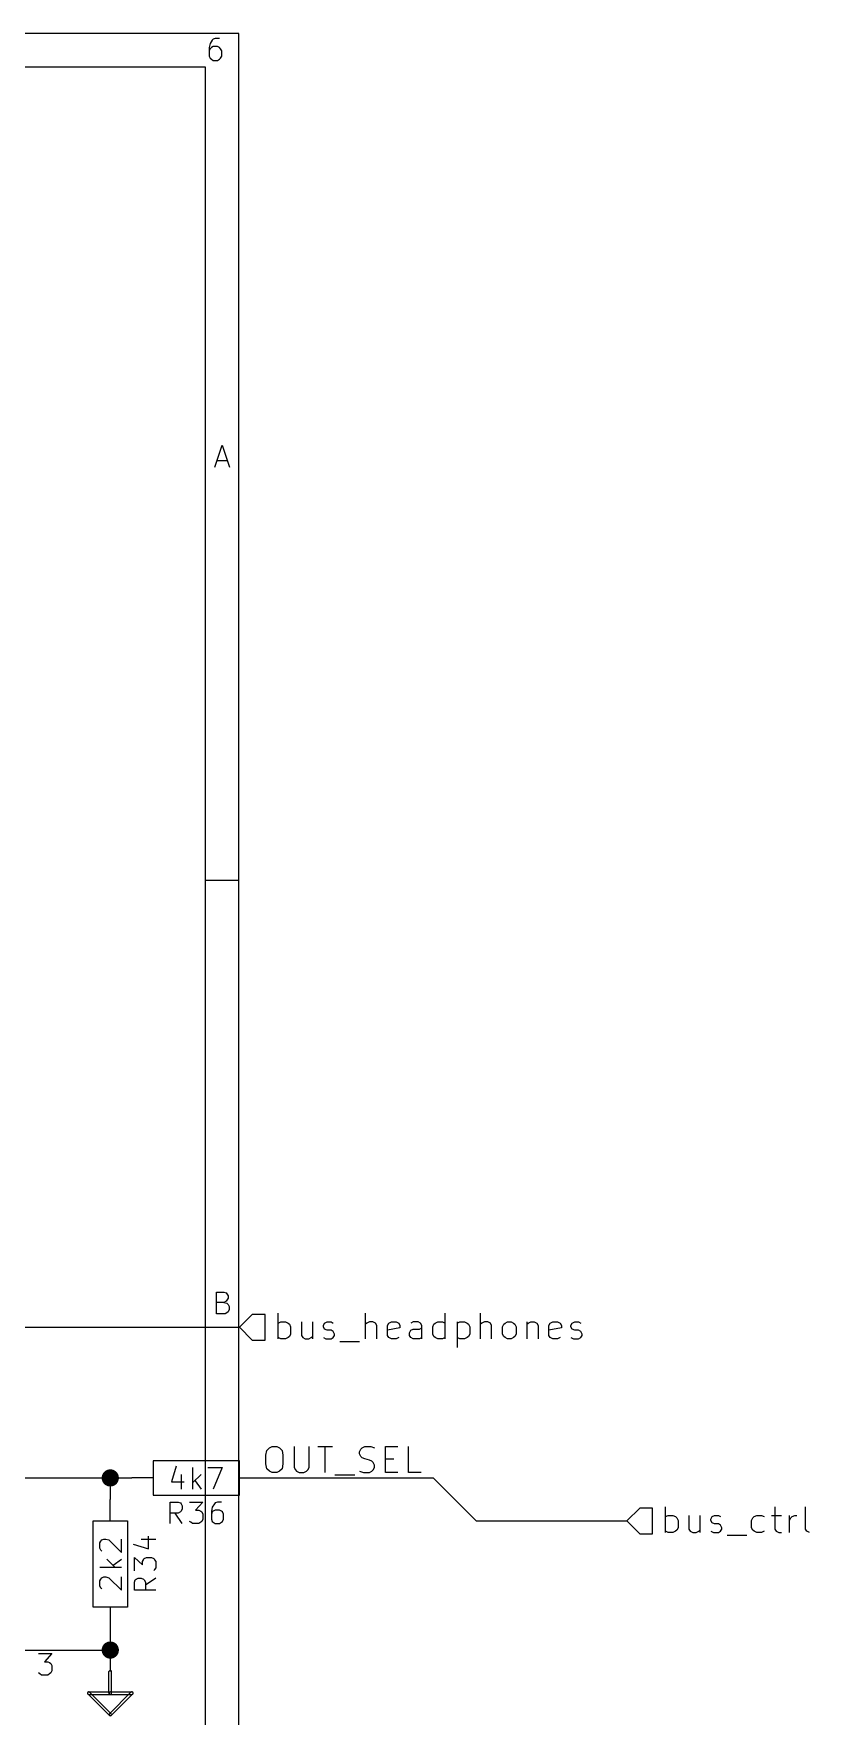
# Model space of a CAD drawing. Extents: x 10 to 329, y -200 to -10.
# Drawn here: x 274.9 to 320.6, y -109.3 to -10 of the extents above; entities that cross this region are included whole.
import ezdxf

# ---------------------------------------------------------------- set-up
doc = ezdxf.new("R2010")
doc.units = 0
doc.header["$MEASUREMENT"] = 0
doc.layers.add('BLACK', color=7, linetype='CONTINUOUS')
doc.layers.add('WHITE', color=7, linetype='CONTINUOUS')

msp = doc.modelspace()

# ---------------------------------------------------------------- linework, layer by layer
at = {"layer": 'Black'}
for p, q in [((286.995, -10.0076), (10.0076, -10.0076)), ((285.293, -10.5918), (285.242, -10.8204)), ((285.242, -10.8204), (285.242, -11.3284)), ((285.293, -10.8966), (285.242, -11.0236)), ((285.42, -10.3886), (285.293, -10.5918)), ((285.369, -10.8204), (285.293, -10.8966)), ((285.471, -10.7696), (285.369, -10.8204)), ((285.471, -10.3378), (285.42, -10.3886)), ((285.598, -10.287), (285.471, -10.3378)), ((285.725, -10.7696), (285.471, -10.7696)), ((285.852, -10.287), (285.598, -10.287)), ((285.852, -10.8204), (285.725, -10.7696)), ((285.902, -10.8966), (285.852, -10.8204)), ((285.979, -11.0236), (285.902, -10.8966)), ((286.995, -200), (286.995, -10.0076)), ((285.242, -11.3284), (285.293, -11.4554)), ((285.293, -11.4554), (285.369, -11.5062)), ((285.369, -11.5062), (285.471, -11.5824)), ((285.471, -11.5824), (285.725, -11.5824)), ((285.725, -11.5824), (285.852, -11.5062)), ((285.852, -11.5062), (285.902, -11.4554)), ((285.902, -11.4554), (285.979, -11.3284)), ((285.979, -11.3284), (285.979, -11.0236)), ((285.013, -11.9888), (11.9888, -11.9888)), ((285.013, -198.018), (285.013, -11.9888)), ((285.572, -35.5854), (286.004, -34.29)), ((286.004, -34.29), (286.436, -35.5854)), ((285.699, -35.2044), (286.309, -35.2044)), ((286.995, -59.9948), (285.013, -59.9948)), ((285.674, -85.5726), (285.674, -84.2772)), ((285.674, -84.2772), (286.106, -84.2772)), ((286.106, -84.2772), (286.233, -84.328)), ((286.233, -84.328), (286.283, -84.3788)), ((286.283, -84.3788), (286.36, -84.5058)), ((286.106, -84.8868), (285.674, -84.8868)), ((286.233, -84.8106), (286.106, -84.8868)), ((286.106, -84.8868), (286.283, -84.9376)), ((286.283, -84.7598), (286.233, -84.8106)), ((286.36, -84.6328), (286.283, -84.7598)), ((286.283, -84.9376), (286.36, -85.0138)), ((286.36, -84.5058), (286.36, -84.6328)), ((286.36, -85.0138), (286.41, -85.1408)), ((286.41, -85.3186), (286.36, -85.4456)), ((286.41, -85.1408), (286.41, -85.3186)), ((274.32, -86.36), (287.02, -86.36)), ((286.182, -85.5726), (285.674, -85.5726)), ((286.283, -85.4964), (286.182, -85.5726)), ((286.36, -85.4456), (286.283, -85.4964)), ((287.782, -85.598), (287.02, -86.36)), ((287.02, -86.36), (287.782, -87.122)), ((288.544, -85.598), (287.782, -85.598)), ((288.544, -87.122), (288.544, -85.598)), ((289.306, -87.0458), (289.306, -85.5218)), ((289.306, -86.106), (289.458, -86.0298)), ((289.458, -86.0298), (289.738, -86.0298)), ((289.738, -86.0298), (289.89, -86.106)), ((289.89, -86.106), (289.966, -86.1822)), ((289.966, -86.1822), (290.043, -86.3346)), ((290.043, -86.3346), (290.043, -86.7664)), ((290.678, -86.0298), (290.678, -86.8426)), ((291.338, -86.0298), (291.338, -87.0458)), ((291.973, -86.2584), (292.049, -86.106)), ((291.973, -86.3346), (291.973, -86.2584)), ((292.049, -86.4616), (291.973, -86.3346)), ((292.049, -86.106), (292.202, -86.0298)), ((292.202, -86.0298), (292.43, -86.0298)), ((292.43, -86.0298), (292.557, -86.106)), ((294.462, -87.0458), (294.462, -85.5218)), ((294.538, -86.106), (294.462, -86.1822)), ((294.691, -86.0298), (294.538, -86.106)), ((294.894, -86.0298), (294.691, -86.0298)), ((295.046, -86.106), (294.894, -86.0298)), ((295.123, -86.2584), (295.046, -86.106)), ((295.123, -87.0458), (295.123, -86.2584)), ((295.758, -86.2584), (295.834, -86.106)), ((295.758, -86.8426), (295.758, -86.2584)), ((296.494, -86.3854), (295.758, -86.5378)), ((295.834, -86.106), (295.986, -86.0298)), ((295.986, -86.0298), (296.266, -86.0298)), ((296.266, -86.0298), (296.418, -86.106)), ((296.418, -86.106), (296.494, -86.2584)), ((296.494, -86.2584), (296.494, -86.3854)), ((297.282, -86.0298), (297.129, -86.106)), ((297.561, -86.0298), (297.282, -86.0298)), ((297.713, -86.106), (297.561, -86.0298)), ((297.637, -86.4616), (297.79, -86.3854)), ((297.79, -86.2584), (297.713, -86.106)), ((297.79, -87.0458), (297.79, -86.2584)), ((298.425, -86.3346), (298.501, -86.1822)), ((298.425, -86.7664), (298.425, -86.3346)), ((298.501, -86.1822), (298.577, -86.106)), ((298.577, -86.106), (298.729, -86.0298)), ((298.729, -86.0298), (299.009, -86.0298)), ((299.009, -86.0298), (299.161, -86.106)), ((299.161, -87.0458), (299.161, -85.5218)), ((299.872, -86.0298), (299.872, -87.5538)), ((299.872, -86.106), (300.025, -86.0298)), ((300.025, -86.0298), (300.304, -86.0298)), ((300.304, -86.0298), (300.457, -86.106)), ((300.457, -86.106), (300.533, -86.1822)), ((300.533, -86.1822), (300.609, -86.3346)), ((300.609, -86.3346), (300.609, -86.7664)), ((301.244, -87.0458), (301.244, -85.5218)), ((301.32, -86.106), (301.244, -86.1822)), ((301.473, -86.0298), (301.32, -86.106)), ((301.676, -86.0298), (301.473, -86.0298)), ((301.828, -86.106), (301.676, -86.0298)), ((301.904, -86.2584), (301.828, -86.106)), ((301.904, -87.0458), (301.904, -86.2584)), ((302.539, -86.3346), (302.616, -86.1822)), ((302.539, -86.7664), (302.539, -86.3346)), ((302.616, -86.1822), (302.692, -86.106)), ((302.692, -86.106), (302.844, -86.0298)), ((302.844, -86.0298), (303.047, -86.0298)), ((303.047, -86.0298), (303.2, -86.106)), ((303.2, -86.106), (303.276, -86.1822)), ((303.276, -86.1822), (303.352, -86.3346)), ((303.352, -86.3346), (303.352, -86.7664)), ((303.987, -86.0298), (303.987, -87.0458)), ((303.987, -86.1822), (304.063, -86.106)), ((304.063, -86.106), (304.216, -86.0298)), ((304.216, -86.0298), (304.419, -86.0298)), ((304.419, -86.0298), (304.571, -86.106)), ((304.571, -86.106), (304.648, -86.2584)), ((304.648, -86.2584), (304.648, -87.0458)), ((305.283, -86.2584), (305.359, -86.106)), ((305.283, -86.8426), (305.283, -86.2584)), ((306.019, -86.3854), (305.283, -86.5378)), ((305.359, -86.106), (305.511, -86.0298)), ((305.511, -86.0298), (305.791, -86.0298)), ((305.791, -86.0298), (305.943, -86.106)), ((305.943, -86.106), (306.019, -86.2584)), ((306.019, -86.2584), (306.019, -86.3854)), ((306.578, -86.2584), (306.654, -86.106)), ((306.578, -86.3346), (306.578, -86.2584)), ((306.654, -86.4616), (306.578, -86.3346)), ((306.654, -86.106), (306.807, -86.0298)), ((306.807, -86.0298), (307.035, -86.0298)), ((307.035, -86.0298), (307.162, -86.106)), ((287.782, -87.122), (288.544, -87.122)), ((289.458, -87.0458), (289.306, -86.9696)), ((289.738, -87.0458), (289.458, -87.0458)), ((289.89, -86.9696), (289.738, -87.0458)), ((289.966, -86.8934), (289.89, -86.9696)), ((290.043, -86.7664), (289.966, -86.8934)), ((290.678, -86.8426), (290.754, -86.9696)), ((290.754, -86.9696), (290.906, -87.0458)), ((290.906, -87.0458), (291.109, -87.0458)), ((291.109, -87.0458), (291.262, -86.9696)), ((291.262, -86.9696), (291.338, -86.8934)), ((291.973, -86.9696), (292.125, -87.0458)), ((292.202, -86.5378), (292.049, -86.4616)), ((292.125, -87.0458), (292.43, -87.0458)), ((292.43, -86.5378), (292.202, -86.5378)), ((292.557, -86.614), (292.43, -86.5378)), ((292.43, -87.0458), (292.557, -86.9696)), ((292.633, -86.7664), (292.557, -86.614)), ((292.557, -86.9696), (292.633, -86.8426)), ((292.633, -86.8426), (292.633, -86.7664)), ((292.938, -87.1982), (294.107, -87.1982)), ((295.834, -86.9696), (295.758, -86.8426)), ((295.986, -87.0458), (295.834, -86.9696)), ((296.266, -87.0458), (295.986, -87.0458)), ((296.418, -86.9696), (296.266, -87.0458)), ((297.053, -86.6902), (297.129, -86.5378)), ((297.053, -86.8426), (297.053, -86.6902)), ((297.129, -86.9696), (297.053, -86.8426)), ((297.129, -86.5378), (297.282, -86.4616)), ((297.282, -87.0458), (297.129, -86.9696)), ((297.282, -86.4616), (297.637, -86.4616)), ((297.637, -87.0458), (297.282, -87.0458)), ((297.79, -86.9696), (297.637, -87.0458)), ((298.501, -86.8934), (298.425, -86.7664)), ((298.577, -86.9696), (298.501, -86.8934)), ((298.729, -87.0458), (298.577, -86.9696)), ((299.009, -87.0458), (298.729, -87.0458)), ((299.161, -86.9696), (299.009, -87.0458)), ((300.025, -87.0458), (299.872, -86.9696)), ((300.304, -87.0458), (300.025, -87.0458)), ((300.457, -86.9696), (300.304, -87.0458)), ((300.533, -86.8934), (300.457, -86.9696)), ((300.609, -86.7664), (300.533, -86.8934)), ((302.616, -86.8934), (302.539, -86.7664)), ((302.692, -86.9696), (302.616, -86.8934)), ((302.844, -87.0458), (302.692, -86.9696)), ((303.047, -87.0458), (302.844, -87.0458)), ((303.2, -86.9696), (303.047, -87.0458)), ((303.276, -86.8934), (303.2, -86.9696)), ((303.352, -86.7664), (303.276, -86.8934)), ((305.359, -86.9696), (305.283, -86.8426)), ((305.511, -87.0458), (305.359, -86.9696)), ((305.791, -87.0458), (305.511, -87.0458)), ((305.943, -86.9696), (305.791, -87.0458)), ((306.578, -86.9696), (306.73, -87.0458)), ((306.807, -86.5378), (306.654, -86.4616)), ((306.73, -87.0458), (307.035, -87.0458)), ((307.035, -86.5378), (306.807, -86.5378)), ((307.162, -86.614), (307.035, -86.5378)), ((307.035, -87.0458), (307.162, -86.9696)), ((307.238, -86.7664), (307.162, -86.614)), ((307.162, -86.9696), (307.238, -86.8426)), ((307.238, -86.8426), (307.238, -86.7664)), ((281.94, -94.234), (281.94, -96.266)), ((287.02, -94.234), (281.94, -94.234)), ((287.02, -96.266), (287.02, -94.234)), ((271.78, -95.25), (280.67, -95.25)), ((279.4, -95.25), (279.4, -96.52)), ((281.94, -95.25), (280.67, -95.25)), ((283.286, -94.5642), (283.007, -95.4786)), ((283.591, -95.0468), (283.591, -95.9104)), ((284.277, -95.9104), (284.277, -94.6404)), ((284.759, -95.0468), (284.277, -95.5294)), ((285.166, -94.6404), (286.004, -94.6404)), ((286.004, -94.6404), (285.471, -95.9104)), ((287.02, -95.25), (288.29, -95.25)), ((288.29, -95.25), (298.45, -95.25)), ((298.45, -95.25), (300.99, -97.79)), ((281.94, -96.266), (287.02, -96.266)), ((283.007, -95.4786), (283.769, -95.4786)), ((284.404, -95.4278), (284.759, -95.9104)), ((279.4, -97.79), (279.4, -96.52)), ((310.642, -97.028), (309.88, -97.79)), ((311.404, -97.028), (310.642, -97.028)), ((311.404, -98.552), (311.404, -97.028)), ((312.166, -98.4758), (312.166, -96.9518)), ((318.618, -96.9518), (318.618, -98.2726)), ((320.421, -98.2726), (320.421, -96.9518)), ((278.384, -102.87), (278.384, -97.79)), ((278.384, -97.79), (280.416, -97.79)), ((280.416, -97.79), (280.416, -102.87)), ((300.99, -97.79), (309.88, -97.79)), ((309.88, -97.79), (310.642, -98.552)), ((312.166, -97.536), (312.318, -97.4598)), ((312.318, -97.4598), (312.598, -97.4598)), ((312.598, -97.4598), (312.75, -97.536)), ((312.75, -97.536), (312.826, -97.6122)), ((312.826, -97.6122), (312.903, -97.7646)), ((312.903, -98.1964), (312.826, -98.3234)), ((312.903, -97.7646), (312.903, -98.1964)), ((313.538, -97.4598), (313.538, -98.2726)), ((313.538, -98.2726), (313.614, -98.3996)), ((314.198, -97.4598), (314.198, -98.4758)), ((314.833, -97.6884), (314.909, -97.536)), ((314.833, -97.7646), (314.833, -97.6884)), ((314.909, -97.8916), (314.833, -97.7646)), ((314.909, -97.536), (315.062, -97.4598)), ((315.062, -97.9678), (314.909, -97.8916)), ((315.062, -97.4598), (315.29, -97.4598)), ((315.29, -97.9678), (315.062, -97.9678)), ((315.29, -97.4598), (315.417, -97.536)), ((315.417, -98.044), (315.29, -97.9678)), ((315.493, -98.1964), (315.417, -98.044)), ((315.417, -98.3996), (315.493, -98.2726)), ((315.493, -98.2726), (315.493, -98.1964)), ((317.246, -97.7646), (317.322, -97.6122)), ((317.246, -98.1964), (317.246, -97.7646)), ((317.322, -98.3234), (317.246, -98.1964)), ((317.322, -97.6122), (317.398, -97.536)), ((317.398, -97.536), (317.551, -97.4598)), ((317.551, -97.4598), (317.83, -97.4598)), ((317.83, -97.4598), (317.983, -97.536)), ((318.414, -97.4598), (318.999, -97.4598)), ((318.618, -98.2726), (318.694, -98.3996)), ((319.481, -98.4758), (319.481, -97.4598)), ((319.481, -97.7646), (319.557, -97.6122)), ((319.557, -97.6122), (319.634, -97.536)), ((319.634, -97.536), (319.786, -97.4598)), ((319.786, -97.4598), (319.913, -97.4598)), ((320.497, -98.3996), (320.421, -98.2726)), ((278.79, -99.0854), (278.841, -98.9838)), ((278.79, -99.3902), (278.79, -99.0854)), ((278.841, -98.9838), (278.892, -98.9076)), ((278.892, -98.9076), (279.019, -98.8568)), ((279.019, -98.8568), (279.146, -98.8568)), ((279.146, -98.8568), (279.324, -98.9076)), ((279.324, -98.9076), (280.06, -99.6442)), ((280.06, -99.6442), (280.06, -98.8568)), ((310.642, -98.552), (311.404, -98.552)), ((312.318, -98.4758), (312.166, -98.3996)), ((312.598, -98.4758), (312.318, -98.4758)), ((312.75, -98.3996), (312.598, -98.4758)), ((312.826, -98.3234), (312.75, -98.3996)), ((313.614, -98.3996), (313.766, -98.4758)), ((313.766, -98.4758), (313.969, -98.4758)), ((313.969, -98.4758), (314.122, -98.3996)), ((314.122, -98.3996), (314.198, -98.3234)), ((314.833, -98.3996), (314.985, -98.4758)), ((314.985, -98.4758), (315.29, -98.4758)), ((315.29, -98.4758), (315.417, -98.3996)), ((315.798, -98.6282), (316.967, -98.6282)), ((317.398, -98.3996), (317.322, -98.3234)), ((317.551, -98.4758), (317.398, -98.3996)), ((317.83, -98.4758), (317.551, -98.4758)), ((317.983, -98.3996), (317.83, -98.4758)), ((318.694, -98.3996), (318.846, -98.4758)), ((318.846, -98.4758), (318.999, -98.4758)), ((320.65, -98.4758), (320.497, -98.3996)), ((278.841, -99.5172), (278.79, -99.3902)), ((278.892, -99.568), (278.841, -99.5172)), ((279.197, -100.051), (279.679, -100.533)), ((279.578, -100.406), (280.06, -100.051)), ((280.06, -100.533), (278.79, -100.533)), ((278.79, -101.321), (278.841, -101.219)), ((278.841, -101.219), (278.892, -101.143)), ((278.892, -101.143), (279.019, -101.092)), ((279.019, -101.092), (279.146, -101.092)), ((279.146, -101.092), (279.324, -101.143)), ((279.324, -101.143), (280.06, -101.879)), ((280.06, -101.879), (280.06, -101.092)), ((278.79, -101.625), (278.79, -101.321)), ((278.841, -101.752), (278.79, -101.625)), ((278.892, -101.803), (278.841, -101.752)), ((280.416, -102.87), (278.384, -102.87)), ((279.4, -102.87), (279.4, -104.14)), ((279.4, -104.14), (279.4, -106.68)), ((274.32, -105.41), (276.86, -105.41)), ((275.158, -105.613), (275.946, -105.613)), ((275.946, -105.613), (275.514, -106.096)), ((275.514, -106.096), (275.717, -106.096)), ((275.717, -106.096), (275.819, -106.147)), ((275.819, -106.147), (275.895, -106.197)), ((275.895, -106.197), (275.946, -106.324)), ((276.86, -105.41), (279.4, -105.41)), ((275.234, -106.807), (275.158, -106.756)), ((275.336, -106.883), (275.234, -106.807)), ((275.717, -106.883), (275.336, -106.883)), ((275.819, -106.807), (275.717, -106.883)), ((275.895, -106.756), (275.819, -106.807)), ((275.946, -106.629), (275.895, -106.756)), ((275.946, -106.324), (275.946, -106.629)), ((279.324, -107.95), (279.324, -106.68)), ((279.476, -107.95), (279.476, -106.68)), ((279.349, -109.271), (278.079, -108.001)), ((278.13, -107.874), (279.4, -107.874)), ((278.13, -108.026), (279.4, -108.026)), ((279.451, -109.169), (278.181, -107.899)), ((280.619, -107.899), (279.349, -109.169)), ((279.4, -107.874), (280.67, -107.874)), ((279.4, -108.026), (280.67, -108.026)), ((280.721, -108.001), (279.451, -109.271))]:
    msp.add_line(p, q, dxfattribs=at)
at = {"layer": 'Black', "const_width": 0.508}
for points in [[(279.146, -95.25, 1), (279.654, -95.25, 1)], [(279.146, -105.41, 1), (279.654, -105.41, 1)]]:
    msp.add_lwpolyline(points, format="xyb", close=True, dxfattribs=at)
at = {"layer": 'Black'}
for centre, start, end in [((279.4, -106.68), 360, 540), ((278.13, -107.95), 405, 585), ((278.13, -107.95), 90, 270), ((279.4, -107.95), 90, 270), ((279.4, -107.95), 180, 360), ((279.4, -107.95), 270, 450), ((280.67, -107.95), 315, 495), ((280.67, -107.95), 270, 450), ((279.4, -109.22), 495, 675), ((279.4, -109.22), 225, 405)]:
    msp.add_arc(centre, 0.0762, start, end, dxfattribs=at)
at = {"layer": 'White'}
for p, q in [((288.569, -93.9038), (288.646, -93.6244)), ((288.569, -94.4118), (288.569, -93.9038)), ((288.646, -93.6244), (288.798, -93.472)), ((288.798, -93.472), (288.95, -93.3958)), ((288.95, -93.3958), (289.23, -93.3958)), ((289.23, -93.3958), (289.382, -93.472)), ((289.382, -93.472), (289.535, -93.6244)), ((289.535, -93.6244), (289.585, -93.9038)), ((289.585, -93.9038), (289.585, -94.4118)), ((290.246, -93.3958), (290.246, -94.6404)), ((291.135, -94.6404), (291.135, -93.3958)), ((291.643, -93.3958), (292.506, -93.3958)), ((292.075, -94.9198), (292.075, -93.3958)), ((294.107, -93.7006), (294.183, -93.5482)), ((294.107, -93.8276), (294.107, -93.7006)), ((294.183, -93.98), (294.107, -93.8276)), ((294.183, -93.5482), (294.259, -93.472)), ((294.259, -94.0562), (294.183, -93.98)), ((294.259, -93.472), (294.411, -93.3958)), ((294.411, -94.1324), (294.259, -94.0562)), ((294.411, -93.3958), (294.767, -93.3958)), ((294.691, -94.2086), (294.411, -94.1324)), ((294.843, -94.2594), (294.691, -94.2086)), ((294.767, -93.3958), (294.996, -93.472)), ((294.919, -94.3356), (294.843, -94.2594)), ((294.996, -94.488), (294.919, -94.3356)), ((295.631, -94.9198), (295.631, -93.3958)), ((295.631, -93.3958), (296.367, -93.3958)), ((295.631, -94.1324), (296.139, -94.1324)), ((297.002, -94.9198), (297.002, -93.3958)), ((288.646, -94.7166), (288.569, -94.4118)), ((288.798, -94.8436), (288.646, -94.7166)), ((288.95, -94.9198), (288.798, -94.8436)), ((289.23, -94.9198), (288.95, -94.9198)), ((289.382, -94.8436), (289.23, -94.9198)), ((289.535, -94.7166), (289.382, -94.8436)), ((289.585, -94.4118), (289.535, -94.7166)), ((290.246, -94.6404), (290.322, -94.7674)), ((290.322, -94.7674), (290.398, -94.8436)), ((290.398, -94.8436), (290.551, -94.9198)), ((290.551, -94.9198), (290.83, -94.9198)), ((290.83, -94.9198), (290.982, -94.8436)), ((290.982, -94.8436), (291.059, -94.7674)), ((291.059, -94.7674), (291.135, -94.6404)), ((292.659, -95.0722), (293.827, -95.0722)), ((294.107, -94.8436), (294.335, -94.9198)), ((294.335, -94.9198), (294.691, -94.9198)), ((294.691, -94.9198), (294.843, -94.8436)), ((294.843, -94.8436), (294.919, -94.7674)), ((294.919, -94.7674), (294.996, -94.6404)), ((294.996, -94.6404), (294.996, -94.488)), ((296.367, -94.9198), (295.631, -94.9198)), ((297.739, -94.9198), (297.002, -94.9198)), ((282.931, -97.9424), (282.931, -96.6724)), ((282.931, -96.6724), (283.413, -96.6724)), ((283.413, -96.6724), (283.54, -96.7232)), ((283.54, -97.2566), (283.413, -97.3328)), ((283.54, -96.7232), (283.591, -96.774)), ((283.591, -97.2058), (283.54, -97.2566)), ((283.591, -96.774), (283.642, -96.901)), ((283.642, -97.0788), (283.591, -97.2058)), ((283.642, -96.901), (283.642, -97.0788)), ((284.074, -96.6724), (284.861, -96.6724)), ((284.861, -96.6724), (284.429, -97.155)), ((284.429, -97.155), (284.632, -97.155)), ((284.632, -97.155), (284.734, -97.2058)), ((284.734, -97.2058), (284.81, -97.2566)), ((284.81, -97.2566), (284.861, -97.3836)), ((285.42, -96.9772), (285.369, -97.2058)), ((285.369, -97.2058), (285.369, -97.6884)), ((285.42, -97.2566), (285.369, -97.3836)), ((285.547, -96.774), (285.42, -96.9772)), ((285.471, -97.2058), (285.42, -97.2566)), ((285.598, -97.155), (285.471, -97.2058)), ((285.598, -96.7232), (285.547, -96.774)), ((285.725, -96.6724), (285.598, -96.7232)), ((285.852, -97.155), (285.598, -97.155)), ((285.953, -96.6724), (285.725, -96.6724)), ((285.953, -97.2058), (285.852, -97.155)), ((286.029, -97.2566), (285.953, -97.2058)), ((286.08, -97.3836), (286.029, -97.2566)), ((283.413, -97.3328), (282.931, -97.3328)), ((283.642, -97.9424), (283.235, -97.3328)), ((284.15, -97.8662), (284.074, -97.8154)), ((284.251, -97.9424), (284.15, -97.8662)), ((284.632, -97.9424), (284.251, -97.9424)), ((284.734, -97.8662), (284.632, -97.9424)), ((284.81, -97.8154), (284.734, -97.8662)), ((284.861, -97.6884), (284.81, -97.8154)), ((284.861, -97.3836), (284.861, -97.6884)), ((285.369, -97.6884), (285.42, -97.8154)), ((285.42, -97.8154), (285.471, -97.8662)), ((285.471, -97.8662), (285.598, -97.9424)), ((285.598, -97.9424), (285.852, -97.9424)), ((285.852, -97.9424), (285.953, -97.8662)), ((285.953, -97.8662), (286.029, -97.8154)), ((286.029, -97.8154), (286.08, -97.6884)), ((286.08, -97.6884), (286.08, -97.3836)), ((280.746, -99.1616), (281.661, -99.441)), ((281.229, -98.8568), (282.092, -98.8568)), ((281.661, -99.441), (281.661, -98.679)), ((280.822, -100.736), (280.822, -99.949)), ((280.822, -99.949), (281.305, -100.381)), ((281.305, -100.178), (281.356, -100.076)), ((281.305, -100.381), (281.305, -100.178)), ((281.356, -100.076), (281.407, -99.9998)), ((281.407, -99.9998), (281.534, -99.949)), ((281.534, -99.949), (281.838, -99.949)), ((281.838, -99.949), (281.965, -99.9998)), ((281.965, -99.9998), (282.016, -100.076)), ((282.016, -100.076), (282.092, -100.178)), ((282.092, -100.178), (282.092, -100.559)), ((280.822, -101.397), (280.873, -101.27)), ((280.873, -101.27), (280.924, -101.219)), ((280.924, -101.219), (281.051, -101.168)), ((281.051, -101.168), (281.229, -101.168)), ((281.229, -101.168), (281.356, -101.219)), ((281.356, -101.219), (281.407, -101.27)), ((281.407, -101.27), (281.483, -101.397)), ((282.092, -101.168), (281.483, -101.575)), ((282.016, -100.66), (281.965, -100.736)), ((282.092, -100.559), (282.016, -100.66)), ((280.822, -101.879), (280.822, -101.397)), ((282.092, -101.879), (280.822, -101.879)), ((281.483, -101.397), (281.483, -101.879))]:
    msp.add_line(p, q, dxfattribs=at)

doc.saveas('drawing.dxf')
